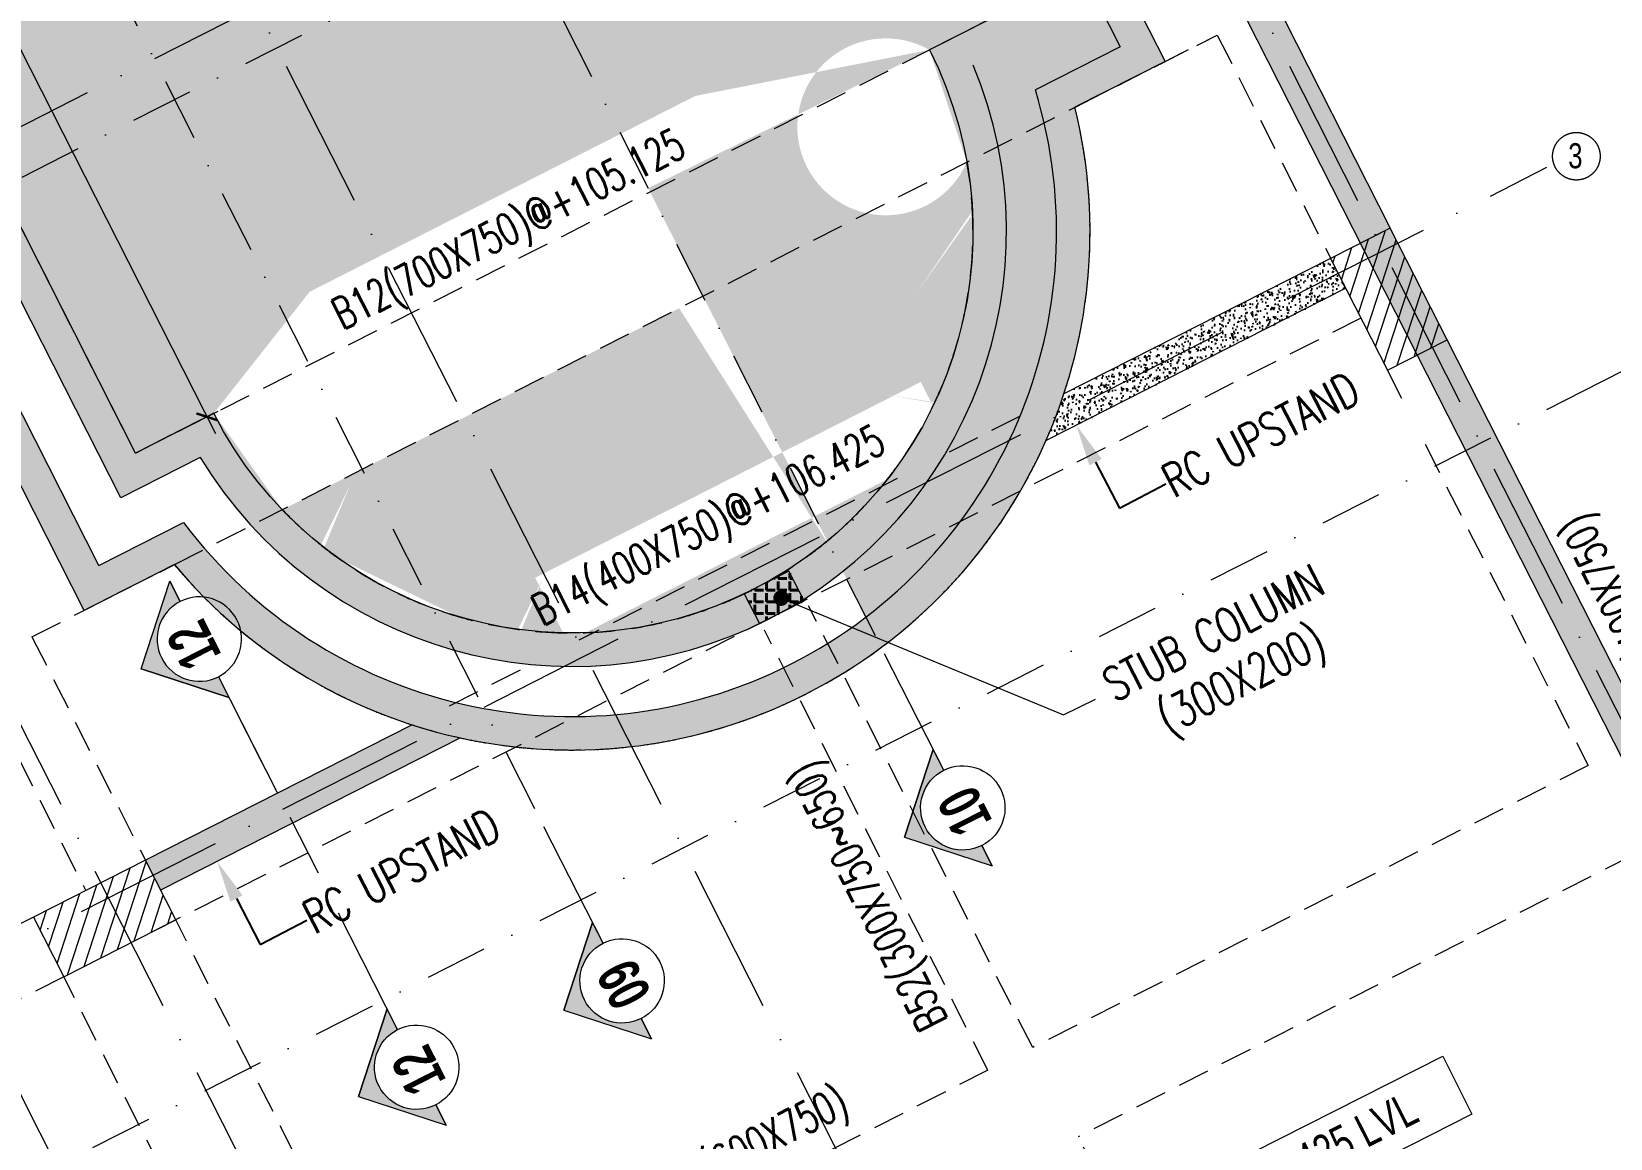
# Model space of a CAD drawing. Header units: millimetres. Extents: x -2919 to 44733, y 0 to 56430.
# Drawn here: x 23755 to 33197, y 28946 to 35565 of the extents above; entities that cross this region are included whole.
import ezdxf
from ezdxf import colors
from ezdxf.entities.mleader import LeaderData, LeaderLine
from ezdxf.math import Vec2, Vec3

# ---------------------------------------------------------------- set-up
doc = ezdxf.new("R2010")
doc.units = ezdxf.units.MM
for name, pattern in [('ACAD_ISO10W100', [18, 12, -3, 0, -3]), ('CONTINOUS', [0]), ('DASHDOT', [1, 0.5, -0.25, 0, -0.25]), ('HIDDEN', [9.524999999999999, 6.349999999999999, -3.174999999999999])]:
    doc.linetypes.add(name, pattern=pattern)
for name, color, linetype, lineweight in [('Elevation-1', 41, 'Continuous', 20), ('G-ANNO-SYMB', 111, 'Continuous', 9), ('Grids', 9, 'ACAD_ISO10W100', 5), ('S-BEAM-IDEN', 2, 'Continuous', 9), ('S-COL HATCH', 8, 'Continuous', 0), ('S-COLUMN', 6, 'Continuous', 9), ('STR-BEAM', 2, 'CONTINOUS', 18), ('STR-LEVEL TEXT', 110, 'Continuous', 30), ('STR-RC WALL HATCH', 9, 'Continuous', 20), ('structural wall', 10, 'HIDDEN', 5), ('Wall', 2, 'Continuous', 40)]:
    doc.layers.add(name, color=color, linetype=linetype, lineweight=lineweight)
for name, color, linetype in [('Fixtures', 133, 'Continuous'), ('Hatch', 8, 'Continuous'), ('S- Structural', 5, 'Continuous')]:
    doc.layers.add(name, color=color, linetype=linetype)
doc.styles.add('EL', font='swisscl.ttf')
doc.styles.add('ROMANS', font='simplex.shx', dxfattribs={"width": 0.75})
doc.styles.add('SOBHA', font='swisscl.ttf')
doc.styles.add('Swis721 LtCn BT_B', font='', dxfattribs={"width": 0.9, "height": 249.9999999999997})
doc.styles.get('Swis721 LtCn BT_B').set_extended_font_data('Swis721 LtCn BT', bold=True)
doc.dimstyles.new('S-75', dxfattribs={"dimscale": 75, "dimtxt": 2.5, "dimasz": 1.25, "dimexe": 1, "dimexo": 1, "dimgap": 0.5, "dimtad": 1, "dimdec": 0, "dimrnd": 0.0005, "dimzin": 0, "dimdsep": 46, "dimtxsty": 'EL', "dimblk": 'ARCHTICK', "dimcen": 0.09, "dimdle": 1.5, "dimclrd": 251, "dimclre": 251, "dimclrt": 3, "dimadec": 0, "dimazin": 0, "dimtfac": 1, "dimtdec": 0, "dimtofl": 0, "dimtmove": 0, "dimatfit": 3, "dimfxl": 2, "dimtolj": 1, "dimtzin": 0, "dimlwd": -1, "dimlwe": -1, "dimarcsym": 0})
pattern_1 = [(49.9999504789431, (-25252523.76897712, -12410075.17188596), (91.09232760984843, -7.969621501053467), [9.524999999999904, -104.7749999999992]), (354.999950478943, (-25252523.76897712, -12410075.17188596), (-17.62162814673788, 95.52843785002325), [7.619999999999958, -83.82029208499934]), (100.451395178943, (-25252516.17797419, -12410075.83601926), (73.47069922276646, 87.55881245500152), [8.095004399999846, -89.04512229999877]), (46.18415047894308, (-25252523.76895516, -12410049.77188595), (135.5395022773068, -21.02128111390749), [14.28749999999998, -157.1624999999997]), (96.63550808894254, (-25252512.47400669, -12410051.52364571), (118.7021739515862, 123.7129597039663), [12.14251156999999, -133.5678040799998]), (351.1841016489429, (-25252523.76895516, -12410049.77188595), (118.7021739583232, 123.7129596978718), [11.42998353499978, -125.7298659599982]), (20.99995047894306, (-25252511.06896065, -12410056.12189692), (75.80715144035177, -51.13266461410013), [9.524999999999947, -104.7749999999996]), (325.9999504789429, (-25252511.06896065, -12410056.12189692), (30.90109377114721, 92.093956353209), [7.619999999999992, -83.8199999999999]), (71.45139547894311, (-25252504.75169807, -12410060.38295234), (106.7082450424678, 40.9612922144458), [8.095004399999986, -89.04496879999986]), (37.49995047894311, (-25252523.76897712, -12410075.17188596), (1.544338165987522, 42.27751810181239), [0, -82.80400000000007, 0, -85.09000000000007, 0, -84.13750000000007]), (7.499950478943186, (-25252523.76897712, -12410075.17188596), (33.40987454845087, 50.09025853274045), [0, -48.51399999999943, 0, -80.89899999999889, 0, -32.06749999999945]), (327.499950478943, (-25252552.08997711, -12410075.17186148), (67.79529510771792, -2.864430592183612), [0, -31.74999999999997, 0, -99.05999999999989, 0, -131.4449999999998]), (317.499950478943, (-25252564.78997711, -12410075.1718505), (74.06460168110925, 12.71318150222933), [0, -41.27499999999996, 0, -65.78599999999994, 0, -93.34499999999994])]
pattern_2 = [(49.99995047894315, (-25199019.32873298, -12229849.86520388), (91.09232760984835, -7.969621501053474), [9.524999999999995, -104.7749999999999]), (354.9999504789432, (-25199019.32873298, -12229849.86520388), (-17.62162814673785, 95.52843785002317), [7.619999999999994, -83.82029208499995]), (100.4513951789431, (-25199011.73773006, -12229850.52933719), (73.47069922276641, 87.55881245500143), [8.095004399999896, -89.04512229999914]), (46.18415047894314, (-25199019.32871103, -12229824.46520388), (135.5395022773068, -21.02128111390751), [14.28749999999999, -157.1624999999999]), (96.63550808894288, (-25199008.03376255, -12229826.21696364), (118.7021739515861, 123.7129597039661), [12.14251156999998, -133.5678040799998]), (351.1841016489431, (-25199019.32871103, -12229824.46520388), (118.7021739583231, 123.7129596978717), [11.42998353499989, -125.7298659599991]), (20.99995047894311, (-25199006.62871652, -12229830.81521486), (75.8071514403517, -51.13266461410013), [9.524999999999991, -104.7749999999999]), (325.9999504789431, (-25199006.62871652, -12229830.81521486), (30.90109377114724, 92.09395635320895), [7.619999999999994, -83.81999999999994]), (71.45139547894314, (-25199000.3114539, -12229835.07627027), (106.7082450424676, 40.96129221444574), [8.095004399999995, -89.04496879999994]), (37.49995047894316, (-25199019.32873298, -12229849.86520388), (1.544338165987536, 42.27751810181236), [0, -82.80399999999914, 0, -85.08999999999914, 0, -84.13749999999914]), (7.499950478943134, (-25199019.32873298, -12229849.86520388), (33.40987454845084, 50.09025853274041), [0, -48.51399999999955, 0, -80.89899999999913, 0, -32.06749999999958]), (327.4999504789431, (-25199047.64973299, -12229849.8651794), (67.79529510771789, -2.864430592183627), [0, -31.74999999999998, 0, -99.05999999999993, 0, -131.4449999999999]), (317.4999504789432, (-25199060.34973299, -12229849.86516843), (74.06460168110922, 12.71318150222932), [0, -41.27499999999996, 0, -65.78599999999996, 0, -93.34499999999994])]
pattern_3 = [(45.00001396789906, (-25522019.67344412, -12251012.05205099), (-56.1266144395504, 56.12658707381072), [])]
pattern_4 = [(162, (-17109379.63090742, -22018365.40629138), (-200.0366698188785, -101.9237741048327), [79.375, -238.125]), (252, (-17109405.11185094, -22018315.39712392), (101.9237741048327, -200.0366698188785), [79.375, -238.125])]
pattern_5 = [(79.99999999906112, (-23915.3011732325, -243993.4537349455), (165.7460943013167, 77.28868150550268), [19.04999999999996, -209.5499999999997]), (24.99999999906112, (-23915.3011732325, -243993.4537349455), (-126.0501208873991, 147.8383708334973), [15.23999999999999, -167.6405841699999]), (130.4514446990611, (-23901.48904273659, -243987.0130327232), (39.69597689160375, 225.1270453541081), [16.19000879999999, -178.0902445999999]), (76.1841999990611, (-23940.70117322262, -243949.459644435), (255.7824998140931, 99.12979641789568), [28.57499999999999, -314.3249999999999]), (126.6355576090611, (-23919.38599596173, -243941.198814435), (81.88494875864362, 332.9793764859702), [24.28502313999999, -267.1356081599999]), (21.18415116906109, (-23940.70117322262, -243949.459644435), (81.88494877640689, 332.9793764821513), [22.85996706999998, -251.4597319199999]), (50.9999999990611, (-23912.35412797332, -243947.7581670601), (182.4345135117171, -12.75706392149145), [19.04999999999997, -209.5499999999997]), (355.9999999990611, (-23912.35412797332, -243947.7581670601), (-38.571856503571, 190.4124719077716), [15.24, -167.6399999999999]), (101.451444999061, (-23897.15125183016, -243948.8212557733), (143.8626562400378, 177.6554086405559), [16.19000879999996, -178.0899375999996]), (67.4999999990611, (-23915.3011732325, -243993.4537349455), (-39.60271055812759, 74.7711133080762), [0, -165.6079999999999, 0, -170.1799999999999, 0, -168.2749999999999]), (37.49999999906112, (-23915.3011732325, -243993.4537349455), (7.777237799136869, 120.1687540132445), [0, -97.02799999999984, 0, -161.7979999999997, 0, -64.13499999999986]), (357.4999999990611, (-23964.35458415002, -244021.774734946), (120.2892719261285, 62.83405975203184), [0, -63.49999999999997, 0, -198.1199999999999, 0, -262.8899999999998]), (347.4999999990611, (-23986.35162940528, -244034.474734949), (115.5703886069926, 96.08457785507883), [0, -82.54999999999997, 0, -131.5719999999999, 0, -186.6899999999999])]

# ---------------------------------------------------------------- blocks, each defined once
blk = doc.blocks.new('A$Cab1eb2bb')
at = {"layer": 'Grids', "ltscale": 75}
for p, q in [((33918.4072628431, 17275.3377084434), (15611.25222286954, 53336.23066975735)), ((27917.29738907144, 17276.64807425253), (10840.69226721301, 50913.99241841026)), ((24328.43329299986, 17276.64807425253), (7987.421775173396, 49465.25243998133)), ((12758.04652888328, 30720.53253526799), (25134.06755456701, 37004.4220158998)), ((14727.42743424698, 26841.86796494573), (27103.44510746747, 33125.75574337505))]:
    blk.add_line(p, q, dxfattribs=at)
at = {"layer": 'Grids', "color": 6, "linetype": 'ByBlock', "ltscale": 75}
blk.add_circle((27279.33204791695, 33191.91644444503), 142.2061204073397, dxfattribs=at)
at = {"layer": 'Grids', "color": 6, "linetype": 'ByBlock', "ltscale": 75, "style": 'SOBHA'}
blk.add_text('3', height=150, rotation=5.96140778e-08, dxfattribs=at).set_placement((27230.47739579156, 33120.10830786265))
blk = doc.blocks.new('A$C92ac34bc')
at = {"layer": 'S-COL HATCH'}
h = blk.add_hatch(dxfattribs=at)
h.set_pattern_fill('ANSI31', color=6, scale=25.00000000000001, angle=1.39678990605e-05)
h.set_pattern_definition(pattern_3)
h.paths.add_polyline_path([(14002.2813533023, 11838.53961707093), (14002.2813533172, 12238.53961707465), (13252.2813532874, 12238.53961706347), (13252.2813532874, 11838.53961704299)])
h = blk.add_hatch(dxfattribs=at)
h.set_pattern_fill('ANSI31', color=6, scale=25.00000000000001, angle=1.39678990605e-05)
h.set_pattern_definition(pattern_3)
h.paths.add_polyline_path([(21952.07758624106, 11488.53963295929), (22352.07758623734, 11488.53963290527), (22352.14636699855, 12238.53961714729), (21952.14636700601, 12238.53961715288)])
at = {"layer": 'S-COLUMN'}
for points in [[(14002.2813533023, 11838.53961707093), (14002.2813533172, 12238.53961707465), (13252.2813532874, 12238.53961706347), (13252.2813532874, 11838.53961704299)], [(21952.07758624106, 11488.53963295929), (22352.07758623734, 11488.53963290527), (22352.14636699855, 12238.53961714729), (21952.14636700601, 12238.53961715288)]]:
    blk.add_lwpolyline(points, close=True, dxfattribs=at)
blk = doc.blocks.new('_ArchTick')
at = {"color": 0, "linetype": 'ByBlock', "const_width": 0.15}
blk.add_lwpolyline([(-0.5, -0.5), (0.5, 0.5)], dxfattribs=at)
blk = doc.blocks.new('A$Ce47450c8')
at = {"layer": 'G-ANNO-SYMB', "extrusion": (0, 0, -1)}
h = blk.add_hatch(color=9, dxfattribs=at)
edge = h.paths.add_edge_path(flags=0)
edge.add_line((-136.8343995958566, 252.34375), (0, 252.34375))
edge.add_line((0, 252.34375), (-390.3115636557341, 642.6553136575967))
edge.add_line((-390.3115636557341, 642.6553136575967), (-780.6231273114681, 252.34375))
edge.add_line((-780.6231273114681, 252.34375), (-641.5218995958566, 252.34375))
edge.add_arc((-389.1781495958566, 252.34375), 252.3437499999996, -1.1368683772161603e-13, 180.0000000000005, ccw=False)
for p, q in [((390.3115636557341, 642.6553136575967), (0, 252.34375)), ((390.3115636557341, 642.6553136575967), (780.6231273114681, 252.34375)), ((136.8343995958566, 252.34375), (0, 252.34375)), ((641.5218995958566, 252.34375), (780.6231273114681, 252.34375))]:
    blk.add_line(p, q, dxfattribs=at)
at = {"layer": 'G-ANNO-SYMB', "color": 1, "extrusion": (0, 0, -1)}
for p, q in [((390.3115636557341, 642.6553136575967), (0, 252.34375)), ((780.6231273114681, 252.34375), (390.3115636557341, 642.6553136575967)), ((0, 252.34375), (136.8343995958566, 252.34375))]:
    blk.add_line(p, q, dxfattribs=at)
at = {"layer": 'G-ANNO-SYMB', "color": 2, "extrusion": (0, 0, -1)}
blk.add_line((641.5218995958566, 252.34375), (1422.985443849117, 252.34375), dxfattribs=at)
at = {"layer": 'G-ANNO-SYMB', "color": 5, "extrusion": (0, 0, -1)}
blk.add_line((641.5218995958566, 252.34375), (780.6231273114681, 252.34375), dxfattribs=at)
at = {"layer": 'G-ANNO-SYMB', "extrusion": (0, 0, -1)}
blk.add_arc((-389.1781495958566, 252.34375), 252.34375, 0, 180, dxfattribs=at)
at = {"layer": 'G-ANNO-SYMB', "color": 2, "extrusion": (0, 0, -1)}
for radius, start, end in [(252.3437499999996, 0, 180), (252.34375, 180, 0)]:
    blk.add_arc((-389.1781495958566, 252.34375), radius, start, end, dxfattribs=at)
blk = doc.blocks.new('TTTRTT')
at = {"layer": 'STR-RC WALL HATCH', "linetype": 'Continuous', "ltscale": 150}
h = blk.add_hatch(dxfattribs=at)
h.set_pattern_fill('AR-CONC', color=9, scale=0.9999999999999998, angle=29.99999999906111)
h.set_pattern_definition([(79.99999999906112, (-60002.51844512671, 6670.898909725249), (165.7460943013167, 77.28868150550267), [19.05, -209.5499999999999]), (24.99999999906112, (-60002.51844512671, 6670.898909725249), (-126.0501208873991, 147.8383708334972), [15.23999999999999, -167.6405841699999]), (130.4514446990611, (-59988.70631463453, 6677.339611953124), (39.69597689160372, 225.1270453541081), [16.19000879999999, -178.0902445999999]), (76.18419999906112, (-60027.91844512522, 6714.893000239506), (255.7824998140931, 99.12979641789568), [28.57499999999999, -314.3249999999999]), (126.6355576090611, (-60006.60326785594, 6723.153830235824), (81.88494875864357, 332.9793764859702), [24.28502313999999, -267.1356081599999]), (21.18415116906109, (-60027.91844512522, 6714.893000239506), (81.88494877640684, 332.9793764821513), [22.85996706999998, -251.4597319199998]), (50.99999999906111, (-59999.57139987032, 6716.5944776088), (182.434513511717, -12.75706392149144), [19.05, -209.5499999999999]), (355.9999999990611, (-59999.57139987032, 6716.5944776088), (-38.57185650357099, 190.4124719077716), [15.23999999999999, -167.6399999999999]), (101.4514449990611, (-59984.36852372438, 6715.531388904899), (143.8626562400377, 177.6554086405559), [16.19000879999999, -178.0899375999999]), (67.4999999990611, (-60002.51844512671, 6670.898909725249), (-39.60271055812757, 74.77111330807617), [0, -165.6079999999999, 0, -170.1799999999999, 0, -168.2749999999999]), (37.49999999906111, (-60002.51844512671, 6670.898909725249), (7.777237799136884, 120.1687540132445), [0, -97.02799999999996, 0, -161.7979999999999, 0, -64.13499999999998]), (357.4999999990611, (-60051.57185604796, 6642.577909728513), (120.2892719261285, 62.83405975203183), [0, -63.49999999999995, 0, -198.1199999999998, 0, -262.8899999999997]), (347.4999999990611, (-60073.56890130416, 6629.877909727395), (115.5703886069926, 96.0845778550788), [0, -82.54999999999998, 0, -131.572, 0, -186.69])])
h.paths.add_polyline_path([(25207125.65979447, 12232579.26199847, 0.9850206251794638), (25200612.45853915, 12229392.99314122), (25202174.36797854, 12226316.83718342), (25199396.17252175, 12224906.21634012, -0.2314638047873529), (25202396.5463217, 12215962.73315466), (25206399.61554533, 12217995.27968853), (25208007.55586659, 12214828.46663619), (25208547.06137056, 12215102.39902154, 0.7947194144605008), (25213932.49131611, 12217836.83576085), (25214471.99648823, 12218110.76797771)])
h.paths.add_polyline_path([(25202443.24363257, 12226229.05402644), (25200792.16305636, 12229480.831129, -0.984592849756981), (25206947.34130996, 12232488.69424116), (25214203.12083417, 12218198.55113472), (25213696.28346675, 12217941.20590281, -0.8401680506790205), (25208602.1767229, 12215354.68769066), (25208095.33902362, 12215097.34229024), (25206487.39871099, 12218264.15532557), (25202637.54298374, 12216309.4024904, 0.2159078449308406), (25199727.60161913, 12224850.19451613)], flags=16)
h = blk.add_hatch(dxfattribs=at)
h.set_pattern_fill('AR-CONC', color=9, scale=0.9999999999999998, angle=29.99999999906111)
h.set_pattern_definition(pattern_5)
h.paths.add_polyline_path([(25202829.95732085, 12234193.64662689), (25202738.3836994, 12234373.99942718, 0.1046853670022099), (25201444.67925911, 12233611.24695786), (25201539.46304106, 12233426.26476233, -0.110914298025562)])
h.paths.add_polyline_path([(25206840.53622996, 12232683.06807672), (25207019.22208983, 12232773.79531391, 0.3547729786223798), (25202738.3836994, 12234373.99942718), (25202829.95732085, 12234193.64662689, -0.3513533241327758)])
h.paths.add_polyline_path([(25207125.65978315, 12232579.26198272, 0.0152931165305868), (25207019.22208983, 12232773.79531391), (25206840.53622996, 12232683.06807672, -0.0161890742415739), (25206947.34129273, 12232488.69423704), (25207871.09153566, 12230669.38273208), (25208049.42101945, 12230759.92882646)])
h.paths.add_polyline_path([(25208049.42101945, 12230759.92882646), (25207871.09153566, 12230669.38273208), (25208210.63996764, 12230000.6474613), (25208388.96945145, 12230091.19355569)])
h.paths.add_polyline_path([(25208388.96945145, 12230091.19355569), (25208210.63996764, 12230000.6474613), (25208367.16201036, 12229692.37977179), (25208545.49141589, 12229782.9260203)])
h.paths.add_polyline_path([(25208545.49141589, 12229782.9260203), (25208367.16201036, 12229692.37977179), (25209447.38165767, 12227564.90424761), (25209625.71106322, 12227655.45049613)])
h.paths.add_polyline_path([(25209625.71106322, 12227655.45049613), (25209447.38165767, 12227564.90424761), (25209657.28456562, 12227151.50378761), (25209835.61404941, 12227242.049882)])
h.paths.add_polyline_path([(25209835.61404941, 12227242.049882), (25209657.28456562, 12227151.50378761), (25209838.37706268, 12226794.84497654), (25210016.70654647, 12226885.39107093)])
h.paths.add_polyline_path([(25210016.70654647, 12226885.39107093), (25209838.37706268, 12226794.84497654), (25210334.08876796, 12225818.54860696), (25210512.41817349, 12225909.09485547)])
h.paths.add_polyline_path([(25210512.41817349, 12225909.09485547), (25210334.08876796, 12225818.54860696), (25211234.15249629, 12224045.88731812), (25211412.48198009, 12224136.43341251)])
h.paths.add_polyline_path([(25211412.48198009, 12224136.43341251), (25211234.15249629, 12224045.88731812), (25211573.70092828, 12223377.15204738), (25211752.03041207, 12223467.69814176)])
h.paths.add_polyline_path([(25211752.03041207, 12223467.69814176), (25211573.70092828, 12223377.15204738), (25211819.21066301, 12222893.62450474), (25211997.54006854, 12222984.17075325)])
h.paths.add_polyline_path([(25211997.54006854, 12222984.17075325), (25211819.21066301, 12222893.62450474), (25213171.7635516, 12220229.79296568), (25213350.09295714, 12220320.3392142)])
h.paths.add_polyline_path([(25213350.09295714, 12220320.3392142), (25213171.7635516, 12220229.79296568), (25213976.75901049, 12218644.36713113), (25214155.08849428, 12218734.91322551)])
h.paths.add_polyline_path([(25212983.89190749, 12217386.0645898), (25212784.68349876, 12216121.29962224), (25213208.03578916, 12216054.61898334), (25213407.24419789, 12217319.3839509)], flags=9)
h.paths.add_polyline_path([(25210898.67948313, 12214641.38330802), (25213205.00069853, 12215812.45929309), (25213010.96670722, 12216194.59052658), (25210704.64549181, 12215023.5145415)], flags=9)
h = blk.add_hatch(dxfattribs=at)
h.set_pattern_fill('AR-CONC', color=9, scale=0.9999999999999998, angle=29.99999999906111)
h.set_pattern_definition(pattern_5)
edge = h.paths.add_edge_path()
edge.add_line((25202846.55710746, 12226097.37926509), (25201061.79745221, 12229612.43520125))
edge.add_arc((25203893.10477153, 12230936.97478566), 3125.812893796954, 26.933721192435485, 205.0710899308695, ccw=False)
edge.add_line((25206679.86416851, 12232352.84141439), (25213799.80734689, 12218330.22584435))
edge.add_line((25213799.8073469, 12218330.22584436), (25213324.82398741, 12218089.05439438))
edge.add_arc((25210922.86446785, 12217093.77028374), 2599.999998939344, -148.66922110178228, 22.507327370105315, ccw=False)
edge.add_line((25208701.99744436, 12215741.82736392), (25208227.01375299, 12215500.65574542))
edge.add_line((25208227.01375299, 12215500.65574542), (25206619.07345331, 12218667.46875525))
edge.add_line((25206619.07345331, 12218667.46875525), (25202975.37814936, 12216817.39326397))
edge.add_arc((25191754.18309009, 12217367.44303456), 11234.66836663246, 357.1936746283611, 401.1517256325229)
edge.add_line((25200213.54704261, 12224760.47589171), (25202846.55710746, 12226097.37926509))
edge = h.paths.add_edge_path(flags=16)
edge.add_line((25206706.85660987, 12218936.34440787), (25203186.76528861, 12217149.02845386))
edge.add_arc((25191754.18309012, 12217367.44303457), 11434.66836660694, 358.9055218433206, 399.8672051462049)
edge.add_line((25200530.65900508, 12224697.18458311), (25203115.43276186, 12226009.59610738))
edge.add_line((25203115.43276185, 12226009.59610738), (25201240.12669524, 12229702.98176984))
edge.add_arc((25203893.07893104, 12230936.90086251), 2925.869425094589, 26.935785213566305, 204.9436890007769, ccw=False)
edge.add_line((25206501.53476385, 12232262.29516648), (25213530.93169332, 12218418.00900044))
edge.add_line((25213530.93169333, 12218418.00900044), (25213062.81733432, 12218180.32526591))
edge.add_arc((25210922.86446785, 12217093.77028373), 2399.999999998882, -153.0809468658672, 26.919053134132923, ccw=False)
edge.add_line((25208782.91160138, 12216007.21530156), (25208314.79641675, 12215769.53155537))
edge.add_line((25208314.79641675, 12215769.53155537), (25206706.85660987, 12218936.34440787))
at = {"layer": 'structural wall', "color": 4, "linetype": 'Continuous', "ltscale": 150}
for p, q in [((25207125.68768234, 12232579.20703571), (25214471.99648207, 12218110.76795181)), ((25208227.01375299, 12215500.65574542), (25206619.07345331, 12218667.46875525)), ((25208095.33901745, 12215097.34226434), (25206487.39870482, 12218264.15529968)), ((25214471.99648207, 12218110.76795181), (25213932.49130995, 12217836.83573495)), ((25208007.55586042, 12214828.4666103), (25206399.61553917, 12217995.27966263)), ((25208701.99744436, 12215741.82736392), (25208227.01375299, 12215500.65574542)), ((25208547.0613644, 12215102.39899564), (25208007.55586042, 12214828.4666103))]:
    blk.add_line(p, q, dxfattribs=at)
blk.add_lwpolyline([(25206706.85660987, 12218936.34440787), (25203186.76528861, 12217149.02845387, 0.1806568076135322), (25200530.65900508, 12224697.18458311), (25203115.43276185, 12226009.59610738), (25201240.12669524, 12229702.98176984, -0.9827650558612318), (25206501.53476385, 12232262.29516648), (25213530.93169333, 12218418.00900044), (25213062.81733431, 12218180.32526591, -1), (25208782.91160138, 12216007.21530156), (25208314.79641675, 12215769.53155537)], format="xyb", close=True, dxfattribs=at)
blk.add_lwpolyline([(25206947.35827681, 12232488.66078719), (25214203.120828, 12218198.55110882), (25213696.28346154, 12217941.2058774)], dxfattribs=at)
blk.add_lwpolyline([(25208095.33901745, 12215097.34226434), (25208602.17671673, 12215354.68766476, 0.8401680507068434), (25213696.28346053, 12217941.20587709)], format="xyb", dxfattribs=at)
for radius, start, end in [(2599.999998939344, 211.3307790318908, 22.50732737464822), (3099.999998939344, 219.9693581394879, 13.86874823001923)]:
    blk.add_arc((25210922.86446785, 12217093.77028374), radius, start, end, dxfattribs=at)

msp = doc.modelspace()

# ---------------------------------------------------------------- hatches: boundary and pattern name
at = {"layer": 'Fixtures'}
h = msp.add_hatch(dxfattribs=at)
h.set_pattern_fill('CROSS', color=8, scale=25, angle=162)
h.set_pattern_definition(pattern_4)
h.paths.add_polyline_path([(26955.57075337693, 43205.64742914773), (26643.50382475182, 43047.19633361511), (27473.98666307703, 41411.5735080298), (27786.05230076984, 41570.02360883168)])
h.paths.add_polyline_path([(28125.60015472397, 40901.28804458863), (27813.53509505466, 40742.83823728375), (28059.04475152865, 40259.31084877066), (28371.10925630108, 40417.76071359776)])
h.paths.add_polyline_path([(28059.04475152865, 40259.31084877066), (29411.59764012322, 37595.47930970602), (29901.98924775049, 37844.47425386496), (29483.86416267976, 38667.96676429175), (28549.43866174296, 40508.30696206353)])
h.paths.add_polyline_path([(29723.65984236822, 37753.92800543271), (29411.59766789153, 37595.47932380624), (30216.59312980994, 36010.05348329433), (30528.65414607897, 36168.50105124526)])
h.paths.add_polyline_path([(17123.30215382948, 46887.5753288623, -0.0097478472128369), (17073.82308520749, 46998.94714491628), (16805.70846685395, 46862.81270993315, 0.0085469090251715), (16853.66775178537, 46755.97123077325), (17824.81142712757, 44843.31910933367), (18092.3056528233, 44979.13825090788)])
h.paths.add_polyline_path([(16872.5407682471, 47691.00192596577), (16593.52162298932, 47549.33105178364, 0.0525822858228589), (16805.70846685395, 46862.81270993315), (17073.82308520749, 46998.94714491628, -0.0578363732804086)])
h.paths.add_polyline_path([(17216.60402773693, 49720.10444526188), (17055.52262333408, 50037.35172565095, 0.1595301950479203), (16537.40227330103, 47969.44448462687), (16830.21024123207, 48118.11657830141, -0.1341726219402024)])
h.paths.add_polyline_path([(19029.07391476258, 51197.76227656565), (18891.46200901642, 51468.78675022907, 0.1750967665451061), (17055.52262333408, 50037.35172565095), (17216.60402773693, 49720.10444526188, -0.1940747788068458)])
h.paths.add_polyline_path([(18891.46200901642, 51468.78675022907), (19029.07391476258, 51197.76227656565, -0.3454123760431557), (22633.92632354424, 49822.07375194691), (22902.04094190523, 49958.20818693377, 0.3513533269565955)])
h.paths.add_polyline_path([(23008.84599241987, 49763.83436845802, 0.0161890724534683), (22902.04094190523, 49958.20818693377), (22633.92632354424, 49822.07375194691, -0.017748659276006), (22741.36886069551, 49627.98156056367), (24161.17261279747, 46831.70050863362), (24428.6667211093, 46967.51988141052)])
h.paths.add_polyline_path([(24428.6667211093, 46967.51988141052), (24161.17261279747, 46831.70050863362), (25241.3922601156, 44704.22498445771), (25508.88636841998, 44840.04435723089)])
h.paths.add_polyline_path([(25508.88636841998, 44840.04435723089), (25241.3922601156, 44704.22498445771), (26197.68033866957, 42820.8307264205), (26465.17444697395, 42956.6500991974)])
h.paths.add_polyline_path([(26465.17444697395, 42956.6500991974), (26197.68033866957, 42820.8307264205), (27028.16298134253, 41185.2082861755), (27295.65720704571, 41321.02742774598)])
h.paths.add_polyline_path([(27880.71537375823, 40168.76461435668), (27613.22126545385, 40032.94524158351), (28965.77415404841, 37369.11370251887), (29233.26826236025, 37504.93307528831)])
h.paths.add_polyline_path([(29233.26826236025, 37504.93307528831), (28965.77415404841, 37369.11370251887), (29861.31204846129, 35605.36597207748), (29386.32868897542, 35364.19452209584, -0.3342296477970002), (28605.84264516458, 32336.4676049035), (28744.22127999738, 32063.93307041563, 0.3135204394513189), (29757.78816215322, 35216.34600462578), (29997.13142122701, 35337.87186376192), (30264.62552956119, 35473.69123654254)])
h = msp.add_hatch(dxfattribs=at)
h.set_pattern_fill('CROSS', color=8, scale=25, angle=162)
h.set_pattern_definition(pattern_4)
edge = h.paths.add_edge_path()
edge.add_arc((19954.57999482006, 48212.03977015242), 2925.869425080649, 106.5523069647332, 136.2730361040041)
edge.add_line((17840.22406495735, 50234.46675139852), (17840.40296148881, 50234.11761281081))
edge.add_arc((19955.01181303337, 48213.21325948462), 2925.000000055271, 106.5674378331027, 136.2980139296391, ccw=False)
edge.add_line((19120.96651899442, 51016.78124471567), (19029.07395529374, 51197.76219671033))
edge.add_arc((19954.60583538934, 48212.11369329319), 3125.812893797446, 107.2231008100421, 135.0067313192286)
edge.add_line((17744.06268447265, 50422.13749971799), (17840.22406495735, 50234.46675139852))
edge.add_arc((19954.57999482006, 48212.03977015242), 2925.869425079972, 106.55230696473319, 136.2730361040041, ccw=False)
edge.add_line((19121.02741483971, 51016.66131129301), (19120.96651899442, 51016.78124471567))
edge.add_arc((19955.01181303337, 48213.21325948462), 2925.00000005488, 106.5674378331027, 136.298013929639)
edge.add_line((17840.40296148881, 50234.11761281081), (18492.22857002541, 48961.99985492043))
edge.add_line((18492.22857002541, 48961.99985492043), (19821.56435669586, 49636.96487498842))
edge.add_line((19821.56435669586, 49636.96487498842), (19121.02741483971, 51016.66131129301))
edge = h.paths.add_edge_path()
edge.add_line((19121.02741483971, 51016.66131129301), (19821.56435669586, 49636.96487498842))
edge.add_line((19821.56435669586, 49636.96487498842), (21675.49827880785, 50578.29253614507))
edge.add_arc((19954.57999483868, 48212.03977012261), 2925.869425112527, 53.97251288252983, 106.552306964927)
edge = h.paths.add_edge_path()
edge.add_line((21347.382269945, 46631.89060757122), (23486.76758131758, 47718.15508952178))
edge.add_line((23486.76758131758, 47718.15508952178), (22563.03697318211, 49537.43181961216))
edge.add_arc((19954.57999480888, 48212.03977043182), 2925.869424983704, 26.93573568733601, 31.28150882382739)
edge.add_line((22455.10539764538, 49731.27793537639), (20323.27765535191, 48648.84846187941))
edge.add_line((20323.27765535191, 48648.84846187941), (21347.382269945, 46631.89060757122))
h.paths.add_polyline_path([(18285.80601387843, 47614.3280302342), (19309.90973432734, 45597.37193690426), (21347.382269945, 46631.89060757122), (20323.27765535191, 48648.84846187941)])
h.paths.add_polyline_path([(20323.27765535191, 48648.84846187941), (20002.65685373172, 49280.30606391839), (17965.18431811407, 48245.7873932477), (18285.80601387843, 47614.3280302342)])
edge = h.paths.add_edge_path()
edge.add_arc((19954.5799947977, 48212.03977011144), 2925.869425159666, 31.28150882907545, 45.46772355795558)
edge.add_line((22006.52425675467, 50297.76186063699), (20002.65685373172, 49280.30606391839))
edge.add_line((20002.65685373172, 49280.30606391839), (20323.27765535191, 48648.84846187941))
edge.add_line((20323.27765535191, 48648.84846187941), (22455.10539764538, 49731.27793537639))
edge = h.paths.add_edge_path()
edge.add_line((18285.80601387843, 47614.3280302342), (17965.18431811407, 48245.7873932477))
edge.add_line((17965.18431811407, 48245.7873932477), (17061.25724935904, 47786.82197741233))
edge.add_arc((19955.01181299612, 48213.21325957775), 2925.000000013178, 188.3821485523228, 202.5720130288108)
edge.add_line((17254.07318450138, 47090.46862023138), (18285.80601387843, 47614.3280302342))
edge = h.paths.add_edge_path()
edge.add_arc((19955.01181303709, 48213.21325953118), 2925.000000037809, 153.8986369899362, 179.8755105594186)
edge.add_line((17030.01871723309, 48219.56855010054), (17784.09182109311, 48602.44620431773))
edge.add_line((17784.09182109311, 48602.44620431773), (17328.31176687404, 49500.09781834297))
edge = h.paths.add_edge_path()
edge.add_arc((19955.01181304455, 48213.21325949207), 2925.000000061714, 144.8461230849551, 153.8986369893123)
edge.add_line((17328.31176687404, 49500.09781834297), (17784.09182109311, 48602.44620431773))
edge.add_line((17784.09182109311, 48602.44620431773), (18135.56717634573, 48780.90643431804))
edge.add_line((18135.56717634573, 48780.90643431804), (17563.50647852197, 49897.35316915251))
edge = h.paths.add_edge_path()
edge.add_line((18285.80601387843, 47614.3280302342), (17254.07318450138, 47090.46862023138))
edge.add_arc((19955.01181310415, 48213.21325957961), 2925.000000113476, 202.5720130280322, 206.9190531351724)
edge.add_line((17346.94425701722, 46888.97437495552), (18270.67366331443, 45069.70390707068))
edge.add_line((18270.67366331443, 45069.70390707068), (19309.90973432734, 45597.37193690426))
edge.add_line((19309.90973432734, 45597.37193690426), (18285.80601387843, 47614.3280302342))
h.paths.add_polyline_path([(19805.98223757371, 44620.3649812173), (18766.74662264064, 44092.69605319015), (19176.97753187641, 43284.75276040472), (19846.96626980975, 41965.22052893974), (20886.20188475028, 42492.88945696316)])
h.paths.add_polyline_path([(20886.20188475028, 42492.88945696316), (22923.6735262163, 43527.40988862328), (22686.29471397027, 43994.92370805702), (21975.8476944603, 43635.69156186096), (21703.20878091827, 44172.65036572329), (21367.24745466187, 44002.06716245971), (21119.61755185202, 44489.77104412578), (22165.42185687646, 45020.77456863783), (21843.45387906209, 45654.88541286625), (19805.98223757371, 44620.3649812173)])
h.paths.add_polyline_path([(18610.22209524736, 44400.96863630228), (18766.74662264064, 44092.69605319015), (19805.98223757371, 44620.3649812173), (19649.45816626027, 44928.63666612469)])
h.paths.add_polyline_path([(19649.45816626027, 44928.63666612469), (19805.98223757371, 44620.3649812173), (21843.45387906209, 45654.88541286625), (21686.93070185557, 45963.15533679537)])
h.paths.add_polyline_path([(21686.93070185557, 45963.15533679537), (21843.45387906209, 45654.88541286625), (23982.8374071531, 46741.15131512842), (23826.31543527171, 47049.41952527128)])
h.paths.add_polyline_path([(22823.61768081412, 44741.53411565534), (22413.05204282328, 44533.07083072327), (22438.66452778503, 44482.62744641118), (22657.17566439882, 44593.11594509892), (22904.80556722358, 44105.41206345521), (22686.29471397027, 43994.92370805702), (22923.6735262163, 43527.40988862328), (25063.05521555618, 44613.67485724948), (23982.8374071531, 46741.15131512842), (21843.45387906209, 45654.88541286625), (22165.42185687646, 45020.77456863783), (22575.98777799681, 45229.23799730651)])
h.paths.add_polyline_path([(22923.6735262163, 43527.40988862328), (23133.57529963925, 43114.01166298799), (25272.9575705044, 44200.27460113726), (25063.05521555618, 44613.67485724948)])
h.paths.add_polyline_path([(21096.10276402161, 42079.49299230985), (20886.20188475028, 42492.88945696316), (19846.96626980975, 41965.22052893974), (20056.86669303849, 41551.82496249489)])
h.paths.add_polyline_path([(23133.57529963925, 43114.01166298799), (22923.6735262163, 43527.40988862328), (20886.20188475028, 42492.88945696316), (21096.10276402161, 42079.49299230985)])
h.paths.add_polyline_path([(23810.3806363903, 41781.05424790643), (23314.66779665277, 42757.35285191052), (21277.19526106492, 41722.8341812361), (21772.90899490938, 40746.53381626121)])
h.paths.add_polyline_path([(25949.7608163394, 42867.31845013983), (25454.04975928739, 43843.61563355289), (23314.66779665277, 42757.35285191052), (23810.3806363903, 41781.05424790643)])
h.paths.add_polyline_path([(23810.3806363903, 41781.05424790643), (24710.44323006645, 40008.39519347809), (26849.82281675562, 41094.65676867031), (25949.7608163394, 42867.31845013983)])
h.paths.add_polyline_path([(21772.90899490938, 40746.53381626121), (22672.97069441155, 38973.87652286701), (24710.44323006645, 40008.39519347809), (23810.3806363903, 41781.05424790643)])
h.paths.add_polyline_path([(21277.19526106492, 41722.8341812361), (20237.9591900669, 41195.16615142487), (20733.67337998375, 40218.86488823406), (21772.90899490938, 40746.53381626121)])
h.paths.add_polyline_path([(21633.73462343589, 38446.20849308931), (22672.97069441155, 38973.87652286701), (21772.90899490938, 40746.53381626121), (20733.67337998375, 40218.86488823406)])
h.paths.add_polyline_path([(21973.28305534646, 37777.4732223656), (22218.79527486488, 37293.94078592025), (23258.0308897458, 37821.60971392505), (23012.51912632957, 38305.14125213213)])
edge = h.paths.add_edge_path()
edge.add_line((23258.0308897458, 37821.60971392505), (22218.79527486488, 37293.94078592025))
edge.add_line((22218.79527486488, 37293.94078592025), (22768.40088859573, 36211.50121515803))
edge.add_line((22768.40088859573, 36211.50121515803), (24398.24150225893, 33001.42232626863))
edge.add_line((24398.24150225893, 33001.42232626863), (24866.35689230636, 33239.1056678649))
edge.add_arc((27006.31069789455, 34325.6588004604), 2400.000000000925, 206.91900361291, 249.7729718428753)
edge.add_line((26176.53259504214, 32073.66672675498), (23258.0308897458, 37821.60971392505))
edge = h.paths.add_edge_path()
edge.add_arc((27006.31069789455, 34325.65880047158), 2400.000000011606, 249.7729718429675, 309.5705546819819)
edge.add_line((28535.17771828547, 32475.64106163197), (25295.50253123418, 38856.13014557772))
edge.add_line((25295.50253123418, 38856.13014557772), (23258.0308897458, 37821.60971392505))
edge.add_line((23258.0308897458, 37821.60971392505), (26176.53259504214, 32073.66672675498))
h.paths.add_polyline_path([(23012.51912632957, 38305.14125213213), (23258.0308897458, 37821.60971392505), (25295.50253123418, 38856.13014557772), (25049.99166196957, 39339.65992272831)])
h.paths.add_polyline_path([(25049.99166196957, 39339.65992272831), (25295.50253123418, 38856.13014557772), (27434.88018316403, 39942.39306422882), (27189.37067070231, 40425.92120443843)])
h.paths.add_polyline_path([(18848.34178591147, 49232.22480420582), (18155.47874021903, 50596.75174957328), (17773.34750697389, 50402.71775777451), (18466.21055265143, 49038.19081240333)], flags=16)
edge = h.paths.add_edge_path()
edge.add_line((19857.38955512643, 51284.96874527074), (21078.52367352322, 50900.07151461579))
edge.add_line((21003.13960411772, 50477.0998213049), (21131.97549722344, 50885.84764336049))
edge.add_line((21131.97549722716, 50885.8476433549), (19910.84137883037, 51270.74487400986))
edge.add_line((19910.84137885645, 51270.74487401358), (19782.00548575073, 50861.99705195427))
edge = h.paths.add_edge_path(flags=17)
edge.add_line((23250.50357982144, 48302.97275460325), (22670.82702932879, 49444.58981390483))
edge.add_line((22670.82702932134, 49444.58981390111), (22288.69579608366, 49250.55582210794))
edge.add_line((22622.60660601035, 49420.09808623605), (23202.28315649554, 48278.48102693259))
edge.add_line((22868.37234656885, 48108.93876281939), (23250.50357981399, 48302.97275461442))
h.paths.add_polyline_path([(20004.75463690236, 45970.31839664839), (22634.29519007728, 47305.51479389332), (22440.26119957492, 47687.64602778666), (19810.72064639255, 46352.44963053055)])
h.paths.add_polyline_path([(18720.7241554372, 48076.75599618814), (21350.26470861212, 49411.95239344053), (21156.23071809486, 49794.08362732641), (18526.69016492739, 48458.88723007403)])
edge = h.paths.add_edge_path()
edge.add_line((17069.01482148096, 48373.71041252278), (17210.23230685666, 49646.25590683706))
edge.add_line((17661.65072417632, 49591.76894043944), (17235.69407336041, 49639.0383916106))
edge.add_line((17235.69407334551, 49639.0383915957), (17094.47658796981, 48366.49289728515))
edge.add_line((17094.47658797726, 48366.4928972926), (17520.43323879316, 48319.22344611958))
h.paths.add_polyline_path([(18320.36020870879, 45799.71221608482), (17740.6836582087, 46941.32927538268), (17358.55242497101, 46747.29528359137), (17938.22897545621, 45605.67822429351)], flags=16)
edge = h.paths.add_edge_path(flags=16)
edge.add_line((19833.36835663765, 44634.25949846394), (20863.53047465533, 45157.3427979052))
edge.add_line((21090.61279178038, 44710.10776292346), (20896.57880126313, 45092.23899681121))
edge.add_line((20896.57880127057, 45092.23899681679), (19866.4166832529, 44569.15569737553))
edge.add_line((19866.41668326035, 44569.15569737367), (20060.45067377761, 44187.02446348592))
h.paths.add_polyline_path([(24900.90352794901, 45052.52917880006), (24321.22697745636, 46194.14623810909), (23939.09574421868, 46000.11224631406), (24518.77229470387, 44858.49518701248)], flags=17)
h.paths.add_polyline_path([(21666.07544069365, 42413.89308208786), (24430.57928326354, 43817.56204625032), (24258.78394566104, 44155.91024870984), (21494.28010310605, 42752.24128456972)])
h.paths.add_polyline_path([(26485.9803163819, 41930.73880913667), (25906.30376591161, 43072.35586843453), (25524.17253265903, 42878.32187664323), (26103.84908315912, 41736.70481734537)])
h.paths.add_polyline_path([(23410.98434380069, 39357.45388940535), (26051.67039131001, 40698.30961138569), (25857.63640077785, 41080.44084526412), (23216.95035329089, 39739.58512327634)])
h.paths.add_polyline_path([(22491.91513968632, 37767.41748665832), (22844.46937596425, 37946.42550917529), (21683.42044930533, 40233.09798258356), (21330.86621303484, 40054.0899600666)])
edge = h.paths.add_edge_path()
edge.add_line((26636.43780731038, 31873.9863464497), (25484.85716341064, 32433.6080346033))
edge.add_line((25660.96924478188, 32855.93073963188), (25473.64817762002, 32470.46441531368))
edge.add_line((25473.64817764238, 32470.46441530995), (26625.22882154957, 31910.84272715636))
edge.add_line((26625.22882153466, 31910.84272713773), (26812.54988868907, 32296.30905145407))
edge = h.paths.add_edge_path(flags=17)
edge.add_line((23532.95165130123, 34705.65907708928), (22953.27510081604, 35847.27613639087))
edge.add_line((23314.49258699641, 36030.68324062787), (22932.36135375873, 35836.6492488347))
edge.add_line((22932.36135374382, 35836.64924883656), (23512.03790422902, 34695.03218953311))
edge.add_line((23512.03790423646, 34695.03218953125), (23894.16913747415, 34889.06618132629))
h.paths.add_polyline_path([(26960.1841811426, 31916.5234113466), (29266.50539897755, 33087.59939161502), (29072.47140847519, 33469.73062550463), (26766.15019061789, 32298.65464521759)])
edge = h.paths.add_edge_path(flags=17)
edge.add_line((29448.69067300856, 34591.27814588696), (29249.48226428032, 33326.51317832992))
edge.add_line((28846.1881971024, 33396.43972555362), (29269.54048750177, 33329.75908664987))
edge.add_line((29269.54048749432, 33329.75908665918), (29468.74889622256, 34594.52405421622))
edge.add_line((29468.74889621511, 34594.52405420132), (29045.39660581574, 33998.90762183257))
h.paths.add_polyline_path([(28560.27128477022, 37845.44678030722), (27980.59473427012, 38987.06383960508), (27598.46350106224, 38793.02984780632), (28178.14005152509, 37651.41278849356)], flags=17)
h.paths.add_polyline_path([(29348.19805593789, 34784.01641623862), (29348.19805749133, 34784.0164131783), (29124.32203587517, 35455.46539363079), (27724.01776592061, 35180.02920556069), (25417.69654809311, 34008.95322528668), (24844.4178879112, 33282.35230770707), (25254.38571057469, 32705.43562312238)])
edge = h.paths.add_edge_path()
edge.add_line((27442.07210976258, 34628.49535486475), (29124.30977959931, 35455.45155828446))
edge.add_arc((28863.20782116428, 34995.34271294624), 529.0315512869553, 60.42601365275385, 336.4556550421256)
edge.add_line((29348.19812097028, 34784.01644541137), (27627.86819923669, 33910.54096066766))
edge.add_line((27627.86819923669, 33910.54096066766), (28535.17771828547, 32475.64106163197))
edge.add_arc((27081.01236084849, 34285.16715328954), 2321.418006986115, 308.7859396284409, 372.4090675460019)
edge.add_line((29348.19805593789, 34784.01641623862), (29614.37906792387, 35649.89526299946))
edge.add_line((29614.37906792387, 35649.89526299946), (27434.88018316403, 39942.39306422882))
edge.add_line((27434.88018316403, 39942.39306422882), (25295.50253123418, 38856.13014557772))
edge.add_line((25295.50253123418, 38856.13014557772), (27442.07210976258, 34628.49535486475))
at = {"layer": 'Hatch', "ltscale": 20}
h = msp.add_hatch(dxfattribs=at)
h.set_pattern_fill('AR-CONC', color=8, scale=0.4999999999999997, angle=-4.95210568544e-05)
h.set_pattern_definition(pattern_1)
h.paths.add_polyline_path([(29662.14010567591, 38758.48567354493), (29483.91770368442, 38667.9939495381), (32041.77465104685, 33630.19169456326), (32219.99705301598, 33720.68341857009)])
h = msp.add_hatch(dxfattribs=at)
h.set_pattern_fill('AR-CONC', color=8, scale=0.4999999999999997, angle=-4.95210568544e-05)
h.set_pattern_definition(pattern_2)
h.paths.add_polyline_path([(31614.32006253675, 34029.98883096315), (31523.79032232985, 34208.32661853172), (29928.51145287231, 33398.3300435748, -0.0240828604715873), (29821.5319598876, 33119.70771924965)])
h = msp.add_hatch(dxfattribs=at)
h.set_pattern_fill('AR-CONC', color=8, scale=0.4999999999999997, angle=-4.95210568544e-05)
h.set_pattern_definition(pattern_1)
h.paths.add_polyline_path([(32220.10413512215, 33720.7377885785), (32041.77465130761, 33630.19169422798), (34678.5792712979, 28437.0355462078), (34856.90874446556, 28527.58166155778)])
h = msp.add_hatch(dxfattribs=at)
h.set_pattern_fill('AR-CONC', color=8, scale=0.4999999999999997, angle=-4.95210568544e-05)
h.set_pattern_definition(pattern_2)
h.paths.add_polyline_path([(26318.78911811486, 31341.20443071239, -0.024082846363216), (26030.71762467549, 31419.2411012929), (24435.31370161101, 30609.18047908507), (24525.85979599133, 30430.85099528916)])
at = {"layer": 'Wall', "ltscale": 10}
h = msp.add_hatch(dxfattribs=at)
h.set_pattern_fill('ANGLE', color=6, scale=10)
h.set_pattern_definition([(0, (-25200831.30290402, -12228405.80366664), (0, 69.85000000000001), [50.8, -19.05]), (90, (-25200831.30290402, -12228405.80366664), (-69.85000000000001, 4.3e-15), [50.8, -19.05])])
h.paths.add_polyline_path([(28107.21567275375, 32024.96645614319), (28374.7098984532, 32160.78559771553), (28284.16380407288, 32339.11508151516), (28016.66957837343, 32203.29593994282)])

# ---------------------------------------------------------------- linework, layer by layer
at = {"layer": 'Elevation-1', "color": 11, "linetype": 'DASHDOT', "ltscale": 750}
for p, q in [((18442.95066275075, 52352.12275883369), (28877.83010080084, 31800.79260927997)), ((16405.47902126983, 51317.60232719592), (26840.35845931247, 30766.27217763476)), ((30718.46954074874, 38259.03980067186), (16594.55375945195, 31087.66172935628)), ((33148.38234613463, 33473.36493069493), (21261.20219172165, 27437.68301294558)), ((24958.5797377564, 31536.49809446931), (25624.64587122202, 30224.6916809734))]:
    msp.add_line(p, q, dxfattribs=at)
at = {"layer": 'Elevation-1', "color": 251, "linetype": 'Continuous', "ltscale": 20}
for p, q in [((18985.89606266096, 44717.88655820675), (24853.86956273392, 33160.98041119054)), ((24447.59708664939, 33080.86811146513), (24869.81094259769, 33295.24553103931))]:
    msp.add_line(p, q, dxfattribs=at)
at = {"layer": 'Elevation-1', "color": 5, "ltscale": 20}
msp.add_lwpolyline([(30737.84849061445, 28699.42701102607), (32194.21871678904, 29438.89396422543), (32368.20833635703, 29091.67035531067), (30911.83811018244, 28352.20340212621)], close=True, dxfattribs=at)
at = {"layer": 'G-ANNO-SYMB', "color": 4}
msp.add_lwpolyline([(28107.21567275375, 32024.96645614319), (28374.7098984532, 32160.78559771553), (28284.16380407288, 32339.11508151516), (28016.66957837343, 32203.29593994282)], close=True, dxfattribs=at)
at = {"layer": 'S-BEAM-IDEN', "color": 8, "linetype": 'ByBlock', "lineweight": -2}
msp.add_line((30259.94619258121, 32715.51850688085), (30538.51721367613, 32860.07393334247), dxfattribs=at)
msp.add_lwpolyline([(30117.66816148535, 32989.70078680664), (30259.94619258121, 32715.51850688085)], dxfattribs=at)
at = {"layer": 'S-BEAM-IDEN', "color": 8}
msp.add_solid([(30080.68442375586, 32970.50927162916), (30002.51907042041, 33211.60321317241), (30154.65189921111, 33008.89230198413)], dxfattribs=at)
at = {"layer": 'STR-BEAM', "color": 4, "ltscale": 30}
for p, q in [((29483.86416267976, 38667.96676429175), (32040.00109397993, 33633.68469484709)), ((32040.00109397993, 33633.68469484709), (34678.5792660974, 28437.03555626236))]:
    msp.add_line(p, q, dxfattribs=at)
at = {"layer": 'STR-BEAM', "color": 2, "ltscale": 30}
for p, q in [((30001.74141868576, 38089.77745591663), (31880.55637047067, 34389.47317701392)), ((31523.79032255337, 34208.3266186472), (29928.51145287231, 33398.33004356735)), ((31614.33641694114, 34029.99713484757), (29821.53195988015, 33119.70771925338)), ((32218.33057777211, 33724.23078924231), (34517.3608959578, 29196.3172148969)), ((26030.71762467549, 31419.2411012929), (24435.31307518855, 30609.18016102724)), ((26318.78911811486, 31341.20443070866), (24525.85921860859, 30430.85070212744))]:
    msp.add_line(p, q, dxfattribs=at)
at = {"layer": 'STR-BEAM', "color": 2, "linetype": 'HIDDEN', "ltscale": 30}
for p, q in [((24376.30116550252, 33044.6742973309), (22768.3613586165, 36211.48714983277)), ((24376.30111509934, 33044.67165869288), (30038.26360301301, 35919.5074735824)), ((29592.43644208088, 35693.15174239688), (29124.3220830597, 35455.46800786816)), ((24608.57204429805, 32377.53199093975), (30845.59062753618, 35544.29832313582)), ((29994.00998951868, 35111.91915708594), (30845.5906275399, 35544.29832313024)), ((30845.5906275399, 35544.29832313024), (31523.89732071385, 34208.38115000166)), ((31871.39889494702, 34384.82350482606), (31702.22688667104, 34298.9270826336)), ((31704.84980294481, 33851.65104349516), (28244.07234822586, 32094.45489512198)), ((31861.67166041955, 33543.13850154542), (31952.31054643169, 33364.6262657065)), ((24844.41635012254, 33282.35804352351), (24376.30116550252, 33044.6742973309)), ((29666.07735065744, 33265.08015979268), (29217.49520586804, 33037.31433914043)), ((32088.1296880208, 33097.13204002194), (33063.22329688445, 31176.69647506438)), ((28930.89720239863, 32891.79532951675), (27028.30092016235, 31925.75954630785)), ((25090.5393740125, 32567.8703521844), (25090.54115937278, 32567.87125868909)), ((23756.9839557223, 31945.14904197864), (24608.57200813666, 32377.53197257407)), ((23756.9839557223, 31945.14904197864), (24598.89737755433, 32372.61980277114)), ((29741.75684277341, 29490.23493964411), (28400.79132444784, 32131.25099111907)), ((28210.6683496125, 32077.49414609931), (24393.69203707948, 30139.43942794018)), ((23286.46099987999, 31988.31192434393), (24078.65369505808, 30428.08878475987)), ((23756.9839557223, 31945.14904197864), (24435.31307520345, 30609.18016101979)), ((29474.26261710003, 29354.41579805128, 2.2982296e-09), (28138.52879520133, 31985.12808400206)), ((26675.76641234383, 31746.76231065951), (26243.76962872222, 31527.41755612753)), ((33063.22329688445, 31176.69647506438), (29741.75684277341, 29490.23493964411)), ((33334.86158006266, 30641.70802367292), (30013.39512593672, 28955.24648825638)), ((23766.57751097158, 30269.6323070731), (21862.28393971548, 29302.73473203741)), ((25974.63896926865, 27577.49564786069, 1.4512483e-09), (24616.40526400134, 30252.52119343169)), ((23947.66969970241, 29912.97333945893), (22043.37612849101, 28946.07576444559)), ((25305.90340501443, 27237.94779390655, 1.4512483e-09), (23947.66969974712, 29912.97333947383)), ((29474.26261710003, 29354.41579805128, 2.2982296e-09), (25974.63896926865, 27577.49564786069, 1.453639e-09)), ((30907.14504421875, 27195.01637947373), (30013.39512593672, 28955.24648825638))]:
    msp.add_line(p, q, dxfattribs=at)
for points in [[(30533.50117423758, 35385.90802922659), (29993.99600211904, 35111.97581237369)], [(24608.56605658308, 32377.53907306306), (24069.0605434142, 32103.60670580902)]]:
    msp.add_lwpolyline(points, dxfattribs=at)
for centre, radius, start, end in [((26984.36921659485, 34368.91302569769), 2399.999999995561, 26.91883610174373, 26.91905317094683), ((27006.30975879356, 34325.66065006517), 2399.999999999288, 26.91889700280511, 26.91900353245181), ((26984.36916002259, 34368.91036114655), 3099.999998939344, 219.9693582080353, 13.86874823014873), ((26984.36921659485, 34368.91302569769), 2399.999999995561, 223.8772431708033, 9.95995532754626), ((26984.36921659485, 34368.91302569769), 2399.999999995561, 206.9190531709468, 206.9191168404393), ((27006.30975879356, 34325.66065006517), 2399.999999999288, 206.9190035324518, 206.9190531709468)]:
    msp.add_arc(centre, radius, start, end, dxfattribs=at)
at = {"layer": 'structural wall', "linetype": 'Continuous', "ltscale": 150}
msp.add_line((24608.56606273726, 32377.53909896128), (24069.0605587624, 32103.60671360604), dxfattribs=at)

# ---------------------------------------------------------------- block references
at = {"layer": 'Elevation-1', "ltscale": 20}
for name, p, rotation in [('A$C92ac34bc', (17490.97540752217, 13357.45893410407), 26.91900361463452), ('A$Ce47450c8', (29724.91450842842, 30689.8541606348), 116.9190531345712), ('A$Ce47450c8', (27687.44286697731, 29655.33372898958), 116.9190531345712), ('A$Ce47450c8', (26458.88583807647, 29139.0501555223), 116.9190531345712), ('A$Ce47450c8', (24553.22830152884, 28063.9488441404), 116.9190531345712)]:
    msp.add_blockref(name, p, dxfattribs=dict(at, rotation=rotation))
at = {"layer": 'Elevation-1', "ltscale": 20, "xscale": -1}
for p, rotation in [((34531.42698709295, 33892.59334423207), 26.91905313455797), ((24806.43633367121, 32393.52302994952), 116.9190531395522)]:
    msp.add_blockref('A$Ce47450c8', p, dxfattribs=dict(at, rotation=rotation))
at = {"layer": 'Elevation-1', "color": 251, "ltscale": 20, "xscale": 93.75, "yscale": 93.75, "zscale": 93.75, "rotation": 296.9190029598125}
msp.add_blockref('_ArchTick', (24802.93738578633, 33261.29074640758), dxfattribs=at)
at = {"layer": 'Grids', "ltscale": 20}
msp.add_blockref('A$Cab1eb2bb', (5713.92532408768, 1627.492727410799), dxfattribs=at)
at = {"layer": 'S- Structural'}
msp.add_blockref('TTTRTT', (-25183938.49529843, -12182724.85987228), dxfattribs=at)

# ---------------------------------------------------------------- texts
at = {"layer": 'G-ANNO-SYMB', "color": 1, "char_height": 249.9999999999996, "width": 333.093749999999, "attachment_point": 2, "line_spacing_factor": 0.9642671421142559, "style": 'Swis721 LtCn BT_B'}
for s, insert, rotation in [('12', (24612.25602789223, 31838.87949342095), 116.9190531392075), ('10', (29222.66999865696, 30845.48740215413), 116.91905313491603), ('09', (27185.19835717604, 29810.96697049402), 116.91905313491603), ('12', (25956.6413282752, 29294.68339702673), 116.91905313491603)]:
    msp.add_mtext(s, dxfattribs=dict(at, insert=insert, rotation=rotation))
at = {"layer": 'S-BEAM-IDEN', "color": 3, "style": 'ROMANS', "width": 0.7}
for s, rotation, p in [('B12(700X750)@+105.125', 26.92000012398898, (25614.78345555439, 33778.5770004075, -1.4143541e-09)), ('B14(400X750)@+106.425', 26.92000012398898, (26809.6249591969, 32007.49485850893, -1.2507996e-09)), ('B56(400X750)', 116.9200002908838, (33634.70029077307, 31552.54272035696)), ('B52(300X750~650)', 116.9200002908838, (29237.22146736458, 29651.50881411694)), ('B19(600X750)', 26.92000012398898, (27507.7602375485, 28519.41959118657))]:
    msp.add_text(s, height=187.4999999999998, rotation=rotation, dxfattribs=at).set_placement(p)
at = {"layer": 'S-BEAM-IDEN', "color": 3, "char_height": 200, "attachment_point": 1, "rotation": 27.425596495022887, "style": 'ROMANS'}
for s, insert in [('RC UPSTAND', (30494.23279666156, 32949.75609661639)), ('STUB COLUMN', (30139.60715990513, 31730.19245561026)), ('(300X200)', (30462.13161697239, 31534.4758871384))]:
    msp.add_mtext(s, dxfattribs=dict(at, insert=insert))
at = {"layer": 'STR-LEVEL TEXT', "color": 1, "linetype": 'CONTINOUS', "ltscale": 10, "style": 'SOBHA'}
msp.add_text('+106.425 LVL', height=199.9999999999999, rotation=26.91894301349718, dxfattribs=at).set_placement((30920.68026736006, 28471.85489626788))

# ---------------------------------------------------------------- leaders
at = {"layer": 'Elevation-1', "ltscale": 20}
msp.add_leader([(28237.46762268245, 32177.39026045799), (29925.07160676643, 31478.47829681449), (30117.56275663152, 31573.08937463351)], dimstyle='S-75', override={"dimtad": 0, "dimldrblk": 'Dot'}, dxfattribs=at)
at = {"layer": 'S-BEAM-IDEN', "color": 3}
ml = msp.add_multileader_mtext('Standard', dxfattribs=at)
ml.set_content('RC UPSTAND', color=3, style='ROMANS')
ml.set_leader_properties(color=8)
ml.build(insert=Vec2(0, 0))
ml.multileader.update_dxf_attribs({"text_left_attachment_type": 2, "text_right_attachment_type": 2, "arrow_head_size": 250})
ctx = ml.context
ctx.base_point, ctx.char_height, ctx.arrow_head_size, ctx.plane_origin, ctx.plane_x_axis, ctx.plane_y_axis = Vec3(25400.42035633448, 30251.2255689445), 200, 250, Vec3(24337.872163333, 29699.85053154826), Vec3(0.8876097054629738, 0.4605963642582654), Vec3(-0.4605963642582654, 0.8876097054629738)
ctx.left_attachment, ctx.right_attachment = 2, 2
notes = []
notes.append((ctx, [(0, (1, 1, 0), (25121.84933523834, 30106.67014248297), (0.8876097054629738, 0.4605963642582655), 313.8440458476543, [(0, [(24864.42221307755, 30602.75484877452)], 0, [])])]))
ctx.mtext.insert, ctx.mtext.text_direction, ctx.mtext.rotation, ctx.mtext.flow_direction = Vec3(25356.13593931869, 30340.9077322185), Vec3(0.8876097054629738, 0.4605963642582654), 0.478666958161566, 5
for ctx, leaders in notes:
    for number, flags, end, landing, length, lines in leaders:
        leader = LeaderData()
        leader.index, (leader.has_last_leader_line, leader.has_dogleg_vector, leader.attachment_direction) = number, flags
        leader.last_leader_point, leader.dogleg_vector, leader.dogleg_length = Vec3(end), Vec3(landing), length
        for number, points, colour, breaks in lines:
            line = LeaderLine()
            line.index, line.vertices, line.color, line.breaks = number, Vec3.list(points), colors.encode_raw_color(colour), breaks
            leader.lines.append(line)
        ctx.leaders.append(leader)

doc.saveas('drawing.dxf')
